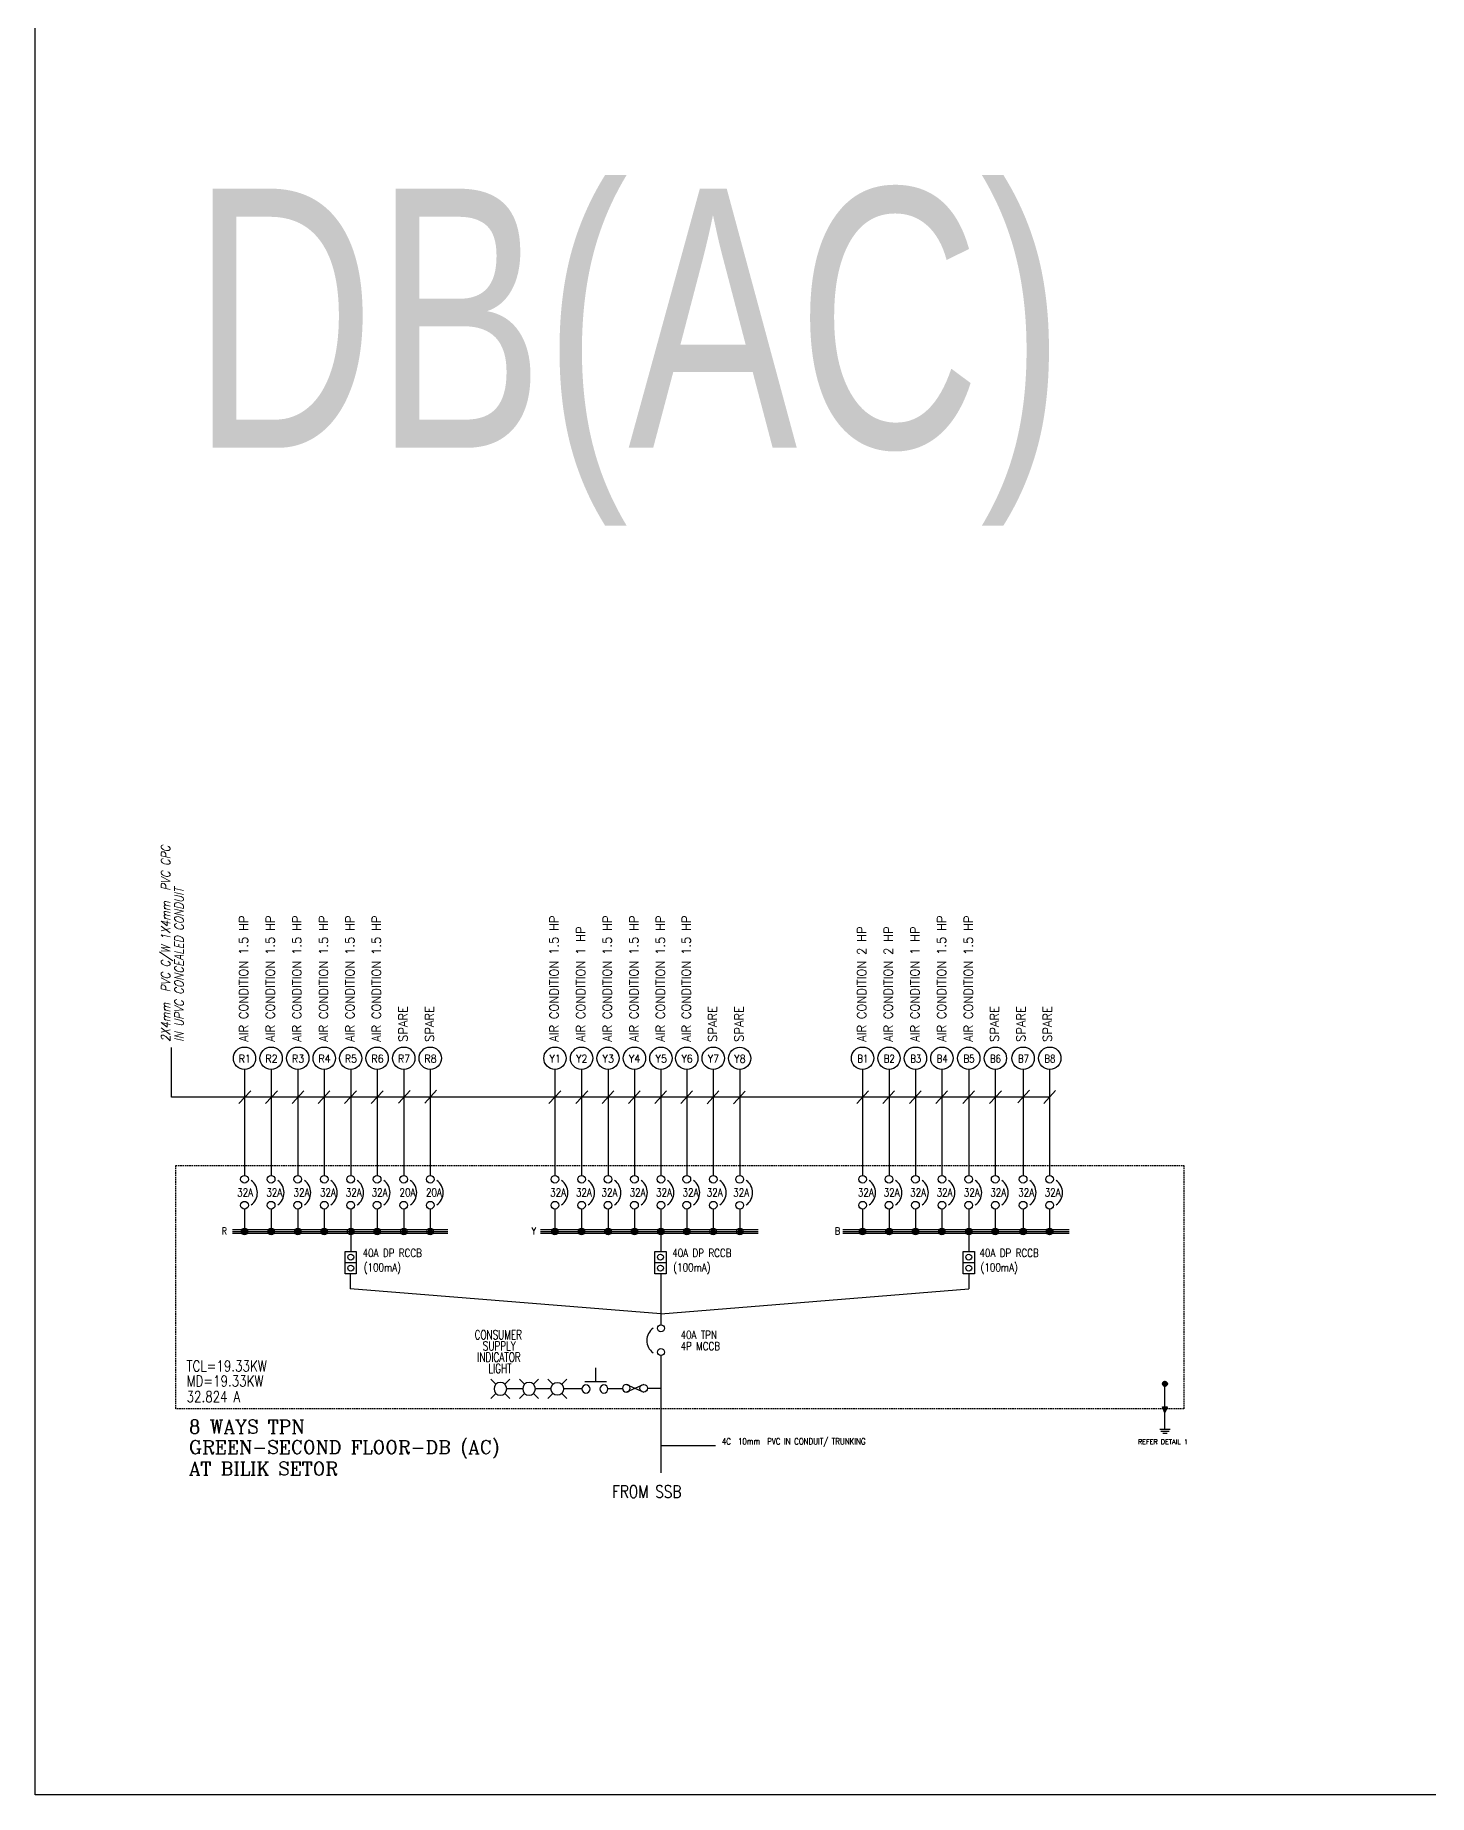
# Model space of a CAD drawing. Header units: inches. Extents: x 11139 to 944748, y -2121 to 162173.
# Drawn here: x 657629 to 727655, y 2161 to 90593 of the extents above; entities that cross this region are included whole.
import ezdxf
from ezdxf.enums import TextEntityAlignment as Align

# ---------------------------------------------------------------- set-up
doc = ezdxf.new("R2010")
doc.units = ezdxf.units.IN
doc.header["$MEASUREMENT"] = 0
doc.linetypes.add('HIDDEN', pattern=[0.375, 0.25, -0.125])
for name, color, linetype in [('$_KOD', 7, 'Continuous'), ('BANGUNAN', 4, 'Continuous'), ('LAMPU', 7, 'Continuous'), ('LYT', 7, 'Continuous')]:
    doc.layers.add(name, color=color, linetype=linetype)
doc.styles.add('ITALICC', font='ITALICC.SHX', dxfattribs={"width": 0.7})
doc.styles.add('ROMANC', font='ROMANC', dxfattribs={"width": 0.8, "height": 250})
doc.styles.add('ROMAND', font='ROMAND', dxfattribs={"width": 0.75, "height": 600})
doc.styles.add('ROMANS', font='romans.shx', dxfattribs={"width": 0.5, "height": 400})
doc.styles.add('SANSSERIF', font='SAS_____.pfb', dxfattribs={"width": 0.7, "height": 700})

msp = doc.modelspace()

# ---------------------------------------------------------------- linework, layer by layer
at = {"layer": '$_KOD', "color": 3, "linetype": 'Continuous'}
for p, q in [((664474, 37225, 0), (664474, 39716, 0)), ((708601, 37229, 0), (664474, 37225, 0)), ((668462, 37539, 0), (667869, 36897, 0)), ((669797, 37539, 0), (669203, 36897, 0)), ((671131, 37539, 0), (670538, 36897, 0)), ((672440, 37548, 0), (671847, 36906, 0)), ((673769, 37548, 0), (673176, 36906, 0)), ((675108, 37548, 0), (674515, 36906, 0)), ((676473, 37562, 0), (675880, 36920, 0)), ((677800, 37570, 0), (677207, 36928, 0)), ((684036, 37539, 0), (683442, 36897, 0)), ((685395, 37539, 0), (684802, 36897, 0)), ((686705, 37539, 0), (686112, 36897, 0)), ((688029, 37544, 0), (687436, 36902, 0)), ((689358, 37544, 0), (688765, 36902, 0)), ((690659, 37544, 0), (690066, 36901, 0)), ((691979, 37534, 0), (691386, 36891, 0)), ((693305, 37522, 0), (692712, 36880, 0)), ((699504, 37539, 0), (698910, 36897, 0)), ((700814, 37539, 0), (700220, 36897, 0)), ((702148, 37539, 0), (701555, 36897, 0)), ((703478, 37540, 0), (702884, 36898, 0)), ((704826, 37540, 0), (704233, 36898, 0)), ((706176, 37548, 0), (705583, 36906, 0)), ((707595, 37580, 0), (707001, 36938, 0)), ((708898, 37554, 0), (708305, 36912, 0))]:
    msp.add_line(p, q, dxfattribs=at)
at = {"color": 0}
for p, q in [((667996, 30547, 0), (667996, 30405, 0)), ((668030, 30594, 0), (668030, 30358, 0)), ((668063, 30619, 0), (668063, 30332, 0)), ((668097, 30634, 0), (668097, 30318, 0)), ((668130, 30641, 0), (668130, 30311, 0)), ((668164, 30641, 0), (668164, 30311, 0)), ((668197, 30633, 0), (668197, 30319, 0)), ((668231, 30618, 0), (668231, 30334, 0)), ((668265, 30592, 0), (668265, 30360, 0)), ((668298, 30542, 0), (668298, 30410, 0)), ((669335, 30547, 0), (669335, 30405, 0)), ((669369, 30594, 0), (669369, 30358, 0)), ((669402, 30619, 0), (669402, 30332, 0)), ((669436, 30634, 0), (669436, 30318, 0)), ((669469, 30641, 0), (669469, 30311, 0)), ((669503, 30641, 0), (669503, 30311, 0)), ((669536, 30633, 0), (669536, 30319, 0)), ((669570, 30618, 0), (669570, 30334, 0)), ((669603, 30592, 0), (669603, 30360, 0)), ((669637, 30542, 0), (669637, 30410, 0)), ((670674, 30547, 0), (670674, 30405, 0)), ((670707, 30594, 0), (670707, 30358, 0)), ((670741, 30619, 0), (670741, 30332, 0)), ((670774, 30634, 0), (670774, 30318, 0)), ((670808, 30641, 0), (670808, 30311, 0)), ((670841, 30641, 0), (670841, 30311, 0)), ((670875, 30633, 0), (670875, 30319, 0)), ((670908, 30618, 0), (670908, 30334, 0)), ((670942, 30592, 0), (670942, 30360, 0)), ((670975, 30542, 0), (670975, 30410, 0)), ((672003, 30547, 0), (672003, 30405, 0)), ((672036, 30594, 0), (672036, 30358, 0)), ((672070, 30619, 0), (672070, 30332, 0)), ((672104, 30634, 0), (672104, 30318, 0)), ((672137, 30641, 0), (672137, 30311, 0)), ((672171, 30641, 0), (672171, 30311, 0)), ((672204, 30633, 0), (672204, 30319, 0)), ((672238, 30618, 0), (672238, 30334, 0)), ((672271, 30592, 0), (672271, 30360, 0)), ((672305, 30542, 0), (672305, 30410, 0)), ((673399, 30619, 0), (673399, 30332, 0)), ((673433, 30634, 0), (673433, 30318, 0)), ((673466, 30641, 0), (673466, 30311, 0)), ((673500, 30641, 0), (673500, 30311, 0)), ((673533, 30633, 0), (673533, 30319, 0)), ((673567, 30618, 0), (673567, 30334, 0)), ((674661, 30547, 0), (674661, 30405, 0)), ((674695, 30594, 0), (674695, 30358, 0)), ((674728, 30619, 0), (674728, 30332, 0)), ((674762, 30634, 0), (674762, 30318, 0)), ((674795, 30641, 0), (674795, 30311, 0)), ((674829, 30641, 0), (674829, 30311, 0)), ((674862, 30633, 0), (674862, 30319, 0)), ((674896, 30618, 0), (674896, 30334, 0)), ((674929, 30592, 0), (674929, 30360, 0)), ((674963, 30542, 0), (674963, 30410, 0)), ((676067, 30619, 0), (676067, 30332, 0)), ((676101, 30634, 0), (676101, 30318, 0)), ((676134, 30641, 0), (676134, 30311, 0)), ((676168, 30641, 0), (676168, 30311, 0)), ((676201, 30633, 0), (676201, 30319, 0)), ((676235, 30618, 0), (676235, 30334, 0)), ((677396, 30619, 0), (677396, 30332, 0)), ((677430, 30634, 0), (677430, 30318, 0)), ((677463, 30641, 0), (677463, 30311, 0)), ((677497, 30641, 0), (677497, 30311, 0)), ((677530, 30633, 0), (677530, 30319, 0)), ((677564, 30618, 0), (677564, 30334, 0)), ((683595, 30547, 0), (683595, 30405, 0)), ((683629, 30594, 0), (683629, 30358, 0)), ((683662, 30619, 0), (683662, 30332, 0)), ((683696, 30634, 0), (683696, 30318, 0)), ((683729, 30641, 0), (683729, 30311, 0)), ((683763, 30641, 0), (683763, 30311, 0)), ((683796, 30633, 0), (683796, 30319, 0)), ((683830, 30618, 0), (683830, 30334, 0)), ((683863, 30592, 0), (683863, 30360, 0)), ((683897, 30542, 0), (683897, 30410, 0)), ((684934, 30547, 0), (684934, 30405, 0)), ((684967, 30594, 0), (684967, 30358, 0)), ((685001, 30619, 0), (685001, 30332, 0)), ((685034, 30634, 0), (685034, 30318, 0)), ((685068, 30641, 0), (685068, 30311, 0)), ((685101, 30641, 0), (685101, 30311, 0)), ((685135, 30633, 0), (685135, 30319, 0)), ((685168, 30618, 0), (685168, 30334, 0)), ((685202, 30592, 0), (685202, 30360, 0)), ((685235, 30542, 0), (685235, 30410, 0)), ((686263, 30547, 0), (686263, 30405, 0)), ((686296, 30594, 0), (686296, 30358, 0)), ((686330, 30619, 0), (686330, 30332, 0)), ((686363, 30634, 0), (686363, 30318, 0)), ((686397, 30641, 0), (686397, 30311, 0)), ((686430, 30641, 0), (686430, 30311, 0)), ((686464, 30633, 0), (686464, 30319, 0)), ((686498, 30618, 0), (686498, 30334, 0)), ((686529, 30587, 0), (686529, 30356, 0)), ((686562, 30537, 0), (686562, 30405, 0)), ((687630, 30547, 0), (687630, 30405, 0)), ((687663, 30594, 0), (687663, 30358, 0)), ((687693, 30634, 0), (687693, 30318, 0)), ((687697, 30619, 0), (687697, 30332, 0)), ((687726, 30641, 0), (687726, 30311, 0)), ((687760, 30641, 0), (687760, 30311, 0)), ((687793, 30633, 0), (687793, 30319, 0)), ((687827, 30618, 0), (687827, 30334, 0)), ((687860, 30592, 0), (687860, 30360, 0)), ((687894, 30542, 0), (687894, 30410, 0)), ((688921, 30547, 0), (688921, 30405, 0)), ((688921, 30547, 0), (688921, 30405, 0)), ((688955, 30594, 0), (688955, 30358, 0)), ((688955, 30594, 0), (688955, 30358, 0)), ((688988, 30619, 0), (688988, 30332, 0)), ((688988, 30619, 0), (688988, 30332, 0)), ((689022, 30634, 0), (689022, 30318, 0)), ((689022, 30634, 0), (689022, 30318, 0)), ((689055, 30641, 0), (689055, 30311, 0)), ((689055, 30641, 0), (689055, 30311, 0)), ((689089, 30641, 0), (689089, 30311, 0)), ((689089, 30641, 0), (689089, 30311, 0)), ((689122, 30633, 0), (689122, 30319, 0)), ((689122, 30633, 0), (689122, 30319, 0)), ((689156, 30618, 0), (689156, 30334, 0)), ((689156, 30618, 0), (689156, 30334, 0)), ((689189, 30592, 0), (689189, 30360, 0)), ((689189, 30592, 0), (689189, 30360, 0)), ((689223, 30542, 0), (689223, 30410, 0)), ((689223, 30542, 0), (689223, 30410, 0)), ((690222, 30547, 0), (690222, 30405, 0)), ((690255, 30594, 0), (690255, 30358, 0)), ((690289, 30619, 0), (690289, 30332, 0)), ((690322, 30634, 0), (690322, 30318, 0)), ((690356, 30641, 0), (690356, 30311, 0)), ((690389, 30641, 0), (690389, 30311, 0)), ((690423, 30633, 0), (690423, 30319, 0)), ((690456, 30618, 0), (690456, 30334, 0)), ((690490, 30592, 0), (690490, 30360, 0)), ((690523, 30542, 0), (690523, 30410, 0)), ((691618, 30619, 0), (691618, 30332, 0)), ((691651, 30634, 0), (691651, 30318, 0)), ((691685, 30641, 0), (691685, 30311, 0)), ((691718, 30641, 0), (691718, 30311, 0)), ((691752, 30633, 0), (691752, 30319, 0)), ((691785, 30618, 0), (691785, 30334, 0)), ((692947, 30615, 0), (692947, 30328, 0)), ((692980, 30630, 0), (692980, 30313, 0)), ((693014, 30636, 0), (693014, 30307, 0)), ((693048, 30636, 0), (693048, 30307, 0)), ((693081, 30629, 0), (693081, 30314, 0)), ((693115, 30614, 0), (693115, 30329, 0)), ((699053, 30547, 0), (699053, 30405, 0)), ((699086, 30594, 0), (699086, 30358, 0)), ((699120, 30619, 0), (699120, 30332, 0)), ((699154, 30634, 0), (699154, 30318, 0)), ((699187, 30641, 0), (699187, 30311, 0)), ((699221, 30641, 0), (699221, 30311, 0)), ((699254, 30633, 0), (699254, 30319, 0)), ((699288, 30618, 0), (699288, 30334, 0)), ((699321, 30592, 0), (699321, 30360, 0)), ((699355, 30542, 0), (699355, 30410, 0)), ((700382, 30547, 0), (700382, 30405, 0)), ((700416, 30594, 0), (700416, 30358, 0)), ((700449, 30619, 0), (700449, 30332, 0)), ((700483, 30634, 0), (700483, 30318, 0)), ((700516, 30641, 0), (700516, 30311, 0)), ((700550, 30641, 0), (700550, 30311, 0)), ((700583, 30633, 0), (700583, 30319, 0)), ((700617, 30618, 0), (700617, 30334, 0)), ((700650, 30592, 0), (700650, 30360, 0)), ((700684, 30542, 0), (700684, 30410, 0)), ((701711, 30547, 0), (701711, 30405, 0)), ((701745, 30594, 0), (701745, 30358, 0)), ((701778, 30619, 0), (701778, 30332, 0)), ((701812, 30634, 0), (701812, 30318, 0)), ((701845, 30641, 0), (701845, 30311, 0)), ((701879, 30641, 0), (701879, 30311, 0)), ((701912, 30633, 0), (701912, 30319, 0)), ((701946, 30618, 0), (701946, 30334, 0)), ((701979, 30592, 0), (701979, 30360, 0)), ((702013, 30542, 0), (702013, 30410, 0)), ((703040, 30547, 0), (703040, 30405, 0)), ((703074, 30594, 0), (703074, 30358, 0)), ((703107, 30619, 0), (703107, 30332, 0)), ((703141, 30634, 0), (703141, 30318, 0)), ((703174, 30641, 0), (703174, 30311, 0)), ((703208, 30641, 0), (703208, 30311, 0)), ((703242, 30633, 0), (703242, 30319, 0)), ((703275, 30618, 0), (703275, 30334, 0)), ((703309, 30592, 0), (703309, 30360, 0)), ((703342, 30542, 0), (703342, 30410, 0)), ((704389, 30547, 0), (704389, 30405, 0)), ((704390, 30547, 0), (704390, 30405, 0)), ((704422, 30594, 0), (704422, 30358, 0)), ((704423, 30594, 0), (704423, 30358, 0)), ((704456, 30619, 0), (704456, 30332, 0)), ((704457, 30619, 0), (704457, 30332, 0)), ((704489, 30634, 0), (704489, 30318, 0)), ((704491, 30634, 0), (704491, 30318, 0)), ((704523, 30641, 0), (704523, 30311, 0)), ((704524, 30641, 0), (704524, 30311, 0)), ((704556, 30641, 0), (704556, 30311, 0)), ((704558, 30641, 0), (704558, 30311, 0)), ((704590, 30633, 0), (704590, 30319, 0)), ((704591, 30633, 0), (704591, 30319, 0)), ((704623, 30618, 0), (704623, 30334, 0)), ((704625, 30618, 0), (704625, 30334, 0)), ((704657, 30592, 0), (704657, 30360, 0)), ((704658, 30592, 0), (704658, 30360, 0)), ((704690, 30542, 0), (704690, 30410, 0)), ((704692, 30542, 0), (704692, 30410, 0)), ((705718, 30547, 0), (705718, 30405, 0)), ((705751, 30594, 0), (705751, 30358, 0)), ((705785, 30619, 0), (705785, 30332, 0)), ((705818, 30634, 0), (705818, 30318, 0)), ((705852, 30641, 0), (705852, 30311, 0)), ((705885, 30641, 0), (705885, 30311, 0)), ((705919, 30633, 0), (705919, 30319, 0)), ((705952, 30618, 0), (705952, 30334, 0)), ((705986, 30592, 0), (705986, 30360, 0)), ((706020, 30542, 0), (706020, 30410, 0)), ((707156, 30594, 0), (707156, 30358, 0)), ((707190, 30619, 0), (707190, 30332, 0)), ((707223, 30634, 0), (707223, 30318, 0)), ((707257, 30641, 0), (707257, 30311, 0)), ((707290, 30641, 0), (707290, 30311, 0)), ((707324, 30633, 0), (707324, 30319, 0)), ((707357, 30618, 0), (707357, 30334, 0)), ((707391, 30592, 0), (707391, 30360, 0)), ((708485, 30594, 0), (708485, 30358, 0)), ((708519, 30619, 0), (708519, 30332, 0)), ((708552, 30634, 0), (708552, 30318, 0)), ((708586, 30641, 0), (708586, 30311, 0)), ((708619, 30641, 0), (708619, 30311, 0)), ((708653, 30633, 0), (708653, 30319, 0)), ((708686, 30618, 0), (708686, 30334, 0)), ((708720, 30592, 0), (708720, 30360, 0))]:
    msp.add_line(p, q, dxfattribs=at)
for p, q in [((680528, 23042, 0), (680779, 22791, 0)), ((681484, 23042, 0), (681232, 22791, 0)), ((681969, 23042, 0), (682221, 22791, 0)), ((682926, 23042, 0), (682674, 22791, 0)), ((683384, 23042, 0), (683636, 22791, 0)), ((684340, 23042, 0), (684089, 22791, 0)), ((680779, 22337, 0), (680528, 22086, 0)), ((681232, 22337, 0), (681484, 22086, 0)), ((682127, 22564, 0), (681326, 22564, 0)), ((682221, 22337, 0), (681969, 22086, 0)), ((682674, 22337, 0), (682926, 22086, 0)), ((683542, 22564, 0), (682768, 22564, 0)), ((683636, 22337, 0), (683384, 22086, 0)), ((684089, 22337, 0), (684340, 22086, 0)), ((685101, 22564, 0), (684183, 22564, 0)), ((688204, 22787, 0), (687334, 22400, 0)), ((687334, 22787, 0), (688204, 22400, 0)), ((688375, 22593, 0), (689071, 22593, 0))]:
    msp.add_line(p, q)
at = {"linetype": 'Continuous'}
for p, q in [((685798, 22900, 0), (685798, 23624, 0)), ((686342, 22911, 0), (685251, 22911, 0)), ((687143, 22564, 0), (686388, 22564, 0))]:
    msp.add_line(p, q, dxfattribs=at)
msp.add_lwpolyline([(657629, 162173), (944748, 161656), (944748, 2161), (657629, 2161)], close=True)
for centre, major_axis, start_param, end_param in [((681006, 22564, 0), (-321, 0), 3.142456, 9.425641), ((682447, 22564, 0), (-321, 0), 3.142456, 9.425641), ((683862, 22564, 0), (-321, 0), 3.142257450994299, 9.425442758173885), ((685305, 22556, 0), (204, 0), -0.000944, 6.282241), ((686206, 22556, 0), (204, 0), -0.000944, 6.282241), ((687334, 22593, 0), (193, 0), -0.001295, 6.28189), ((688204, 22593, 0), (193, 0), -0.002365596403363535, 6.280819710776223)]:
    msp.add_ellipse(centre, major_axis=major_axis, ratio=1, start_param=start_param, end_param=end_param)
at = {"layer": 'BANGUNAN', "color": 255, "linetype": 'Continuous'}
for p, q in [((668146, 38617, 0), (668146, 33293, 0)), ((669485, 38617, 0), (669485, 33293, 0)), ((670823, 38617, 0), (670823, 33293, 0)), ((672152, 38617, 0), (672152, 33293, 0)), ((673482, 38617, 0), (673482, 33293, 0)), ((674811, 38617, 0), (674811, 33293, 0)), ((676149, 38617, 0), (676149, 33293, 0)), ((677479, 38617, 0), (677479, 33293, 0)), ((683745, 38617, 0), (683745, 33293, 0)), ((685083, 38617, 0), (685083, 33293, 0)), ((686412, 38617, 0), (686412, 33293, 0)), ((687742, 38617, 0), (687742, 33293, 0)), ((689071, 38617, 0), (689071, 33293, 0)), ((690371, 38617, 0), (690371, 33293, 0)), ((691700, 38617, 0), (691702, 33293, 0)), ((693029, 38612, 0), (693032, 33288, 0)), ((699202, 38617, 0), (699202, 33293, 0)), ((700532, 38617, 0), (700532, 33293, 0)), ((701861, 38617, 0), (701861, 33293, 0)), ((703190, 38617, 0), (703190, 33293, 0)), ((704538, 38617, 0), (704538, 33293, 0)), ((705867, 38617, 0), (705867, 33293, 0)), ((707272, 38617, 0), (707272, 33293, 0)), ((708601, 38617, 0), (708601, 33293, 0)), ((668146, 31600, 0), (668146, 30476, 0)), ((669485, 31600, 0), (669485, 30476, 0)), ((670824, 31600, 0), (670824, 30476, 0)), ((672153, 31600, 0), (672153, 30476, 0)), ((673482, 31600, 0), (673482, 30476, 0)), ((674811, 31600, 0), (674811, 30476, 0)), ((676150, 31600, 0), (676150, 30476, 0)), ((677479, 31600, 0), (677479, 30476, 0)), ((683745, 31600, 0), (683745, 30476, 0)), ((685083, 31600, 0), (685083, 30476, 0)), ((686413, 31600, 0), (686413, 30476, 0)), ((687742, 31600, 0), (687742, 30476, 0)), ((689071, 31600, 0), (689071, 30476, 0)), ((690371, 31600, 0), (690371, 30476, 0)), ((691701, 31600, 0), (691701, 30476, 0)), ((693030, 31595, 0), (693030, 30471, 0)), ((699203, 31600, 0), (699203, 30476, 0)), ((700532, 31600, 0), (700532, 30476, 0)), ((701861, 31600, 0), (701861, 30476, 0)), ((703190, 31600, 0), (703190, 30476, 0)), ((704538, 31600, 0), (704538, 30476, 0)), ((705868, 31600, 0), (705868, 30476, 0)), ((707272, 31600, 0), (707272, 30476, 0)), ((708602, 31600, 0), (708602, 30476, 0)), ((667549, 30570, 0), (678367, 30570, 0)), ((667549, 30476, 0), (678367, 30476, 0)), ((667549, 30382, 0), (678367, 30382, 0)), ((683013, 30570, 0), (693962, 30570, 0)), ((683013, 30476, 0), (693962, 30476, 0)), ((683013, 30382, 0), (693962, 30382, 0)), ((698217, 30570, 0), (709583, 30570, 0)), ((698217, 30476, 0), (709583, 30476, 0)), ((698217, 30382, 0), (709583, 30382, 0)), ((714396, 21351, 0), (714272, 21656, 0)), ((714396, 21351, 0), (714520, 21656, 0))]:
    msp.add_line(p, q, dxfattribs=at)
at = {"layer": 'BANGUNAN', "color": 255}
for p, q in [((673481, 30476, 0), (673481, 29468, 0)), ((689071, 30476, 0), (689071, 29468, 0)), ((704540, 30476, 0), (704540, 29468, 0)), ((673201, 28342, 0), (673201, 29468, 0)), ((673201, 29468, 0), (673764, 29468, 0)), ((673764, 29468, 0), (673764, 28342, 0)), ((688765, 29468, 0), (689328, 29468, 0)), ((688765, 28342, 0), (688765, 29468, 0)), ((689328, 29468, 0), (689328, 28342, 0)), ((704257, 29468, 0), (704820, 29468, 0)), ((704257, 28342, 0), (704257, 29468, 0)), ((704820, 29468, 0), (704820, 28342, 0)), ((673201, 28905, 0), (673764, 28905, 0)), ((673764, 28342, 0), (673201, 28342, 0)), ((673452, 28342, 0), (673452, 27598, 0)), ((688765, 28905, 0), (689328, 28905, 0)), ((689328, 28342, 0), (688765, 28342, 0)), ((689071, 28342, 0), (689071, 25783, 0)), ((704257, 28905, 0), (704820, 28905, 0)), ((704820, 28342, 0), (704257, 28342, 0)), ((704546, 28333, 0), (704546, 27583, 0)), ((689071, 26336, 0), (673452, 27598, 0)), ((689071, 26336, 0), (704546, 27583, 0)), ((689071, 24237, 0), (689071, 18344, 0)), ((714273, 22815, 0), (714400, 22942, 0)), ((714274, 22835, 0), (714380, 22941, 0)), ((714275, 22798, 0), (714416, 22940, 0)), ((714278, 22783, 0), (714432, 22937, 0)), ((714280, 22859, 0), (714355, 22935, 0)), ((714283, 22770, 0), (714445, 22932, 0)), ((714290, 22757, 0), (714458, 22925, 0)), ((714297, 22746, 0), (714469, 22918, 0)), ((714305, 22736, 0), (714479, 22910, 0)), ((714315, 22727, 0), (714488, 22900, 0)), ((714325, 22719, 0), (714496, 22890, 0)), ((714337, 22711, 0), (714504, 22878, 0)), ((714349, 22705, 0), (714510, 22866, 0)), ((714363, 22701, 0), (714514, 22852, 0)), ((714378, 22697, 0), (714518, 22837, 0)), ((714396, 20538, 0), (714396, 22819, 0)), ((714396, 22696, 0), (714519, 22819, 0)), ((714416, 22698, 0), (714517, 22799, 0)), ((714442, 22705, 0), (714510, 22773, 0)), ((714272, 21656, 0), (714520, 21656, 0)), ((714276, 21646, 0), (714286, 21656, 0)), ((714282, 21633, 0), (714305, 21656, 0)), ((714287, 21620, 0), (714323, 21656, 0)), ((714292, 21606, 0), (714342, 21656, 0)), ((714298, 21593, 0), (714360, 21656, 0)), ((714303, 21580, 0), (714379, 21656, 0)), ((714309, 21567, 0), (714398, 21656, 0)), ((714314, 21553, 0), (714416, 21656, 0)), ((714319, 21540, 0), (714435, 21656, 0)), ((714325, 21527, 0), (714453, 21656, 0)), ((714330, 21514, 0), (714472, 21656, 0)), ((714335, 21501, 0), (714491, 21656, 0)), ((714341, 21487, 0), (714509, 21656, 0)), ((714346, 21474, 0), (714514, 21642, 0)), ((714352, 21461, 0), (714502, 21611, 0)), ((714357, 21448, 0), (714489, 21580, 0)), ((714362, 21434, 0), (714476, 21548, 0)), ((714368, 21421, 0), (714463, 21517, 0)), ((714373, 21408, 0), (714451, 21485, 0)), ((714378, 21395, 0), (714438, 21454, 0)), ((714384, 21381, 0), (714425, 21423, 0)), ((714389, 21368, 0), (714412, 21391, 0)), ((714395, 21355, 0), (714400, 21360, 0)), ((714133, 20538, 0), (714659, 20538, 0)), ((714186, 20433, 0), (714607, 20433, 0)), ((714291, 20328, 0), (714501, 20328, 0))]:
    msp.add_line(p, q, dxfattribs=at)
at = {"layer": 'BANGUNAN', "color": 4, "linetype": 'HIDDEN', "ltscale": 300, "elevation": 0}
msp.add_lwpolyline([(664693, 33785), (715346, 33785), (715346, 21561), (664693, 21561)], close=True, dxfattribs=at)
at = {"layer": 'BANGUNAN', "color": 255, "linetype": 'Continuous'}
for centre, radius in [((668146, 39178, 0), 561), ((669485, 39178, 0), 561), ((670823, 39178, 0), 561), ((672152, 39178, 0), 561), ((673482, 39178, 0), 561), ((674811, 39178, 0), 561), ((676149, 39178, 0), 561), ((677479, 39178, 0), 561), ((683745, 39178, 0), 561), ((685083, 39178, 0), 561), ((686412, 39178, 0), 561), ((687742, 39178, 0), 561), ((689071, 39178, 0), 561), ((690371, 39178, 0), 561), ((691700, 39178, 0), 561), ((693029, 39173, 0), 561), ((699202, 39178, 0), 561), ((700532, 39178, 0), 561), ((701861, 39178, 0), 561), ((703190, 39178, 0), 561), ((704538, 39178, 0), 561), ((705877, 39178, 0), 561), ((707272, 39178, 0), 561), ((708611, 39178, 0), 561), ((668146, 33099, 0), 193), ((669485, 33099, 0), 193), ((670823, 33099, 0), 193), ((672152, 33099, 0), 193), ((673482, 33099, 0), 193), ((674811, 33099, 0), 193), ((676149, 33099, 0), 193), ((677479, 33099, 0), 193), ((683745, 33099, 0), 193), ((685083, 33099, 0), 193), ((686412, 33099, 0), 193), ((687742, 33099, 0), 193), ((689071, 33099, 0), 193), ((690371, 33099, 0), 193), ((691700, 33099, 0), 193), ((693029, 33095, 0), 193), ((699202, 33099, 0), 193), ((700532, 33099, 0), 193), ((701861, 33099, 0), 193), ((703190, 33099, 0), 193), ((704538, 33099, 0), 193), ((705867, 33099, 0), 193), ((707272, 33099, 0), 193), ((708601, 33099, 0), 193), ((668146, 31793, 0), 193), ((669485, 31793, 0), 193), ((670824, 31793, 0), 193), ((672153, 31793, 0), 193), ((673482, 31793, 0), 193), ((674811, 31793, 0), 193), ((676150, 31793, 0), 193), ((677479, 31793, 0), 193), ((683745, 31793, 0), 193), ((685083, 31793, 0), 193), ((686413, 31793, 0), 193), ((687742, 31793, 0), 193), ((689071, 31793, 0), 193), ((690371, 31793, 0), 193), ((691701, 31793, 0), 193), ((693030, 31788, 0), 193), ((699203, 31793, 0), 193), ((700532, 31793, 0), 193), ((701861, 31793, 0), 193), ((703190, 31793, 0), 193), ((704538, 31793, 0), 193), ((705868, 31793, 0), 193), ((707272, 31793, 0), 193), ((708602, 31793, 0), 193), ((668146, 30476, 0), 166), ((669485, 30476, 0), 166), ((670824, 30476, 0), 166), ((672153, 30476, 0), 166), ((673482, 30476, 0), 166), ((674811, 30476, 0), 166), ((676150, 30476, 0), 166), ((677479, 30476, 0), 166), ((683745, 30476, 0), 166), ((685083, 30476, 0), 166), ((686413, 30476, 0), 166), ((687742, 30476, 0), 166), ((689071, 30476, 0), 166), ((689071, 30476, 0), 166), ((690371, 30476, 0), 166), ((691701, 30476, 0), 166), ((693030, 30471, 0), 166), ((699203, 30476, 0), 166), ((700532, 30476, 0), 166), ((701861, 30476, 0), 166), ((703190, 30476, 0), 166), ((704538, 30476, 0), 166), ((704540, 30476, 0), 166), ((705868, 30476, 0), 166), ((707272, 30476, 0), 166), ((708602, 30476, 0), 166), ((673485, 29183, 0), 150), ((689048, 29183, 0), 150), ((704540, 29183, 0), 150), ((673485, 28630, 0), 150), ((689048, 28630, 0), 150), ((704540, 28630, 0), 150), ((689071, 25608, 0), 176), ((689071, 24413, 0), 176), ((714396, 22819, 0), 123)]:
    msp.add_circle(centre, radius, dxfattribs=at)
for centre, start, end in [((668044, 32424, 0), 305.15395, 55.05102), ((669383, 32424, 0), 305.15395, 55.05102), ((670722, 32424, 0), 305.15395, 55.05102), ((672051, 32424, 0), 305.15395, 55.05102), ((673380, 32424, 0), 305.15395, 55.05102), ((674709, 32424, 0), 305.15395, 55.05102), ((676048, 32424, 0), 305.15395, 55.05102), ((677377, 32424, 0), 305.15395, 55.05102), ((683643, 32424, 0), 305.15395, 55.05102), ((684982, 32424, 0), 305.15395, 55.05102), ((686311, 32424, 0), 305.15395, 55.05102), ((687640, 32424, 0), 305.15395, 55.05102), ((688969, 32424, 0), 305.15395, 55.05102), ((690269, 32424, 0), 305.15395, 55.05102), ((691599, 32424, 0), 305.15395, 55.05102), ((692928, 32419, 0), 305.15395, 55.05102), ((699101, 32424, 0), 305.15395, 55.05102), ((700430, 32424, 0), 305.15395, 55.05102), ((701759, 32424, 0), 305.15395, 55.05102), ((703088, 32424, 0), 305.15395, 55.05102), ((704436, 32424, 0), 305.15395, 55.05102), ((705766, 32424, 0), 305.15395, 55.05102), ((707170, 32424, 0), 305.15395, 55.05102), ((708500, 32424, 0), 305.15395, 55.05102), ((689109, 24995, 0), 124.94898, 234.84605)]:
    msp.add_arc(centre, 752, start, end, dxfattribs=at)
at = {"layer": 'LAMPU', "linetype": 'Continuous'}
msp.add_line((689071, 19722, 0), (691819, 19722, 0), dxfattribs=at)

# ---------------------------------------------------------------- texts
at = {"style": 'ROMANS', "width": 0.7}
for s, p in [('CONSUMER', (679709, 25051, 0)), ('SUPPLY', (680121, 24486, 0)), ('INDICATOR ', (679836, 23923, 0)), ('LIGHT', (680397, 23358, 0))]:
    msp.add_text(s, height=464.3, dxfattribs=at).set_placement(p)
at = {"color": 7, "style": 'ROMAND'}
msp.add_text('REFER DETAIL 1', height=234.74, dxfattribs=at).set_placement((713042, 19787, 0))
at = {"layer": 'BANGUNAN', "color": 255, "linetype": 'Continuous'}
for s, height, style, width, p in [('2X4mm  PVC C/W 1X4mm  PVC CPC', 450, 'ITALICC', 0.85, (664403, 40001, 0)), ('IN UPVC CONCEALED CONDUIT', 450, 'ITALICC', 0.85, (665085, 40001, 0)), ('AIR CONDITION 1.5 HP ', 445.5, 'ROMANC', 0.95, (668323, 40001, 0)), ('AIR CONDITION 1.5 HP ', 445.5, 'ROMANC', 0.95, (669662, 40001, 0)), ('AIR CONDITION 1.5 HP ', 445.5, 'ROMANC', 0.95, (671001, 40001, 0)), ('AIR CONDITION 1.5 HP ', 445.5, 'ROMANC', 0.95, (672340, 40001, 0)), ('AIR CONDITION 1.5 HP ', 445.5, 'ROMANC', 0.95, (673669, 40001, 0)), ('AIR CONDITION 1.5 HP ', 445.5, 'ROMANC', 0.95, (674998, 40001, 0)), ('AIR CONDITION 1.5 HP ', 445.5, 'ROMANC', 0.95, (683922, 40001, 0)), ('AIR CONDITION 1 HP ', 445.5, 'ROMANC', 0.95, (685261, 40001, 0)), ('AIR CONDITION 1.5 HP ', 445.5, 'ROMANC', 0.95, (686599, 40001, 0)), ('AIR CONDITION 1.5 HP ', 445.5, 'ROMANC', 0.95, (687938, 40001, 0)), ('AIR CONDITION 1.5 HP ', 445.5, 'ROMANC', 0.95, (689267, 40001, 0)), ('AIR CONDITION 1.5 HP ', 445.5, 'ROMANC', 0.95, (690568, 40001, 0)), ('AIR CONDITION 2 HP ', 445.5, 'ROMANC', 0.95, (699380, 40001, 0)), ('AIR CONDITION 2 HP ', 445.5, 'ROMANC', 0.95, (700719, 40001, 0)), ('AIR CONDITION 1 HP', 445.5, 'ROMANC', 0.95, (702057, 40001, 0)), ('AIR CONDITION 1.5 HP ', 445.5, 'ROMANC', 0.95, (703396, 40001, 0)), ('AIR CONDITION 1.5 HP ', 445.5, 'ROMANC', 0.95, (704744, 40001, 0)), ('SPARE', 445.5, 'ROMANC', 0.95, (676337, 40001, 0)), ('SPARE', 445.5, 'ROMANC', 0.95, (677666, 40001, 0)), ('SPARE', 445.5, 'ROMANC', 0.95, (691887, 40001, 0)), ('SPARE', 445.5, 'ROMANC', 0.95, (693217, 40001, 0)), ('SPARE', 445.5, 'ROMANC', 0.95, (706054, 40001, 0)), ('SPARE', 445.5, 'ROMANC', 0.95, (707384, 40001, 0)), ('SPARE', 445.5, 'ROMANC', 0.95, (708713, 40001, 0))]:
    msp.add_text(s, height=height, rotation=90, dxfattribs=dict(at, style=style, width=width)).set_placement(p)
at = {"layer": 'BANGUNAN', "color": 255, "linetype": 'Continuous', "style": 'ROMANS'}
for s, width, p in [('R1', 0.9, (668160, 38960, 0)), ('R2', 0.9, (669499, 38960, 0)), ('R3', 0.9, (670838, 38960, 0)), ('R4', 0.9, (672167, 38960, 0)), ('R5', 0.9, (673496, 38960, 0)), ('R6', 0.9, (674825, 38960, 0)), ('R7', 0.9, (676164, 38960, 0)), ('R8', 0.9, (677493, 38960, 0)), ('Y1', 0.9, (683759, 38960, 0)), ('Y2', 0.9, (685093, 38960, 0)), ('Y3', 0.9, (686422, 38960, 0)), ('Y4', 0.9, (687751, 38960, 0)), ('Y5', 0.9, (689085, 38960, 0)), ('Y6', 0.9, (690385, 38960, 0)), ('Y7', 0.9, (691710, 38960, 0)), ('Y8', 0.9, (693039, 38956, 0)), ('B1', 0.8, (699217, 38960, 0)), ('B2', 0.8, (700546, 38960, 0)), ('B3', 0.8, (701875, 38960, 0)), ('B4', 0.8, (703204, 38960, 0)), ('B5', 0.8, (704552, 38960, 0)), ('B6', 0.8, (705882, 38960, 0)), ('B7', 0.8, (707286, 38960, 0)), ('B8', 0.8, (708616, 38960, 0))]:
    msp.add_text(s, height=390.9, dxfattribs=dict(at, width=width)).set_placement(p, align=Align.CENTER)
at = {"layer": 'BANGUNAN', "color": 255, "linetype": 'Continuous', "width": 0.8}
for s, height, style, p in [('32A', 402.1, 'ROMANS', (667779, 32232, 0)), ('32A', 402.1, 'ROMANS', (669246, 32232, 0)), ('32A', 402.1, 'ROMANS', (670611, 32232, 0)), ('32A', 402.1, 'ROMANS', (671941, 32232, 0)), ('32A', 402.1, 'ROMANS', (673238, 32232, 0)), ('32A', 402.1, 'ROMANS', (674534, 32232, 0)), ('20A', 402.1, 'ROMANS', (675937, 32232, 0)), ('20A', 402.1, 'ROMANS', (677267, 32232, 0)), ('32A', 402.1, 'ROMANS', (683506, 32232, 0)), ('32A', 402.1, 'ROMANS', (684802, 32232, 0)), ('32A', 402.1, 'ROMANS', (686087, 32232, 0)), ('32A', 402.1, 'ROMANS', (687498, 32232, 0)), ('32A', 402.1, 'ROMANS', (688828, 32232, 0)), ('32A', 402.1, 'ROMANS', (690159, 32232, 0)), ('32A', 402.1, 'ROMANS', (691375, 32232, 0)), ('32A', 402.1, 'ROMANS', (692704, 32227, 0)), ('32A', 402.1, 'ROMANS', (698969, 32232, 0)), ('32A', 402.1, 'ROMANS', (700266, 32232, 0)), ('32A', 402.1, 'ROMANS', (701597, 32232, 0)), ('32A', 402.1, 'ROMANS', (702927, 32232, 0)), ('32A', 402.1, 'ROMANS', (704292, 32232, 0)), ('32A', 402.1, 'ROMANS', (705622, 32232, 0)), ('32A', 402.1, 'ROMANS', (707026, 32232, 0)), ('32A', 402.1, 'ROMANS', (708356, 32232, 0)), ('R', 355, 'ROMAND', (667005, 30320, 0)), ('Y', 355, 'ROMAND', (682573, 30320, 0)), ('B', 355, 'ROMAND', (697819, 30320, 0)), ('40A DP RCCB', 402.1, 'ROMANS', (674082, 29193, 0)), ('40A DP RCCB', 402.1, 'ROMANS', (689637, 29193, 0)), ('40A DP RCCB', 402.1, 'ROMANS', (705076, 29193, 0)), ('(100mA)', 402.1, 'ROMANS', (674136, 28466, 0)), ('(100mA)', 402.1, 'ROMANS', (689692, 28466, 0)), ('(100mA)', 402.1, 'ROMANS', (705131, 28466, 0)), ('40A TPN', 402.1, 'ROMANS', (690056, 25076, 0)), ('4P MCCB', 402.1, 'ROMANS', (690056, 24507, 0)), ('TCL=19.33KW', 546.75, 'ROMANS', (665235, 23440, 0)), ('MD=19.33KW', 546.8, 'ROMANS', (665235, 22686, 0)), ('32.824 A', 546.8, 'ROMANS', (665235, 21896, 0)), ('FROM SSB', 625.5, 'ROMANS', (686620, 17088, 0))]:
    msp.add_text(s, height=height, dxfattribs=dict(at, style=style)).set_placement(p)
at = {"layer": 'BANGUNAN', "color": 255, "linetype": 'Continuous', "style": 'ROMANC'}
for s, p in [('8 WAYS TPN ', (665353, 20326, 0)), ('GREEN-SECOND FLOOR-DB (AC) ', (665353, 19297, 0)), ('AT BILIK SETOR', (665353, 18219, 0))]:
    msp.add_text(s, height=675, dxfattribs=at).set_placement(p)
at = {"layer": 'LAMPU', "color": 7, "lineweight": 100, "ltscale": 5, "style": 'SANSSERIF', "width": 0.7}
msp.add_text('DB(AC)', height=13024.5, dxfattribs=at).set_placement((665495, 69857))
at = {"layer": 'LYT', "color": 7, "linetype": 'Continuous', "style": 'ROMAND', "width": 0.8}
msp.add_text('4C  10mm  PVC IN CONDUIT/ TRUNKING', height=324, dxfattribs=at).set_placement((692133, 19761, 0))

doc.saveas('drawing.dxf')
